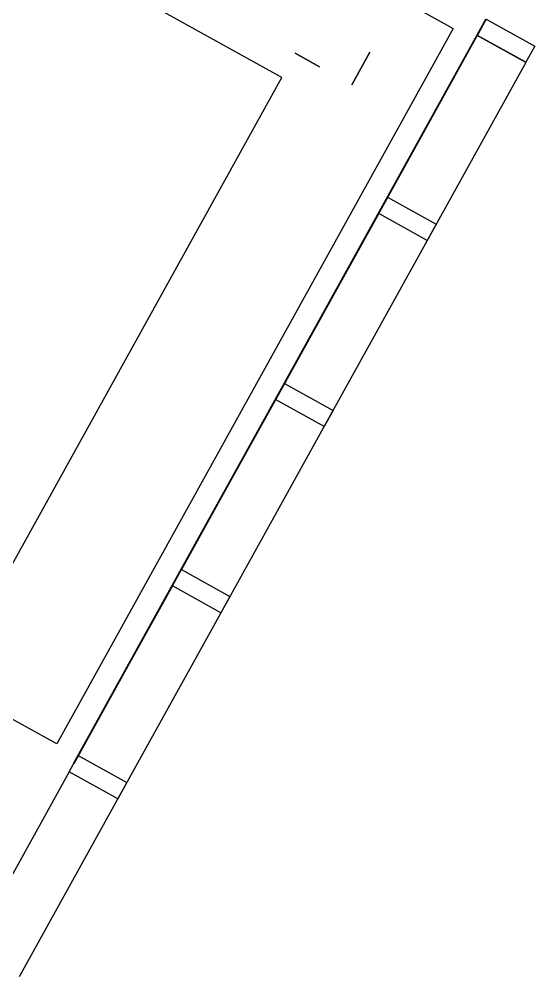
# Model space of a CAD drawing. Header units: metres. Extents: x 3.2 to 22.3, y 0.7 to 22.8.
# Drawn here: x 21.724 to 22.273, y 16.008 to 17.027 of the extents above; entities that cross this region are included whole.
import ezdxf

# ---------------------------------------------------------------- set-up
doc = ezdxf.new("R2010")
doc.units = ezdxf.units.M
doc.layers.add('ARREDI', color=9, linetype='Continuous')
doc.layers.add('PARETI_STRUTTURE', color=7, linetype='Continuous')

msp = doc.modelspace()

# ---------------------------------------------------------------- linework, layer by layer
at = {"layer": 'ARREDI'}
for points in [[(22.2207, 17.0273), (22.2211, 17.0271), (22.1113, 16.8291), (22.111, 16.8293)], [(22.111, 16.8293), (22.1113, 16.8291), (22.0016, 16.6311), (22.0012, 16.6313)], [(22.0012, 16.6313), (22.0016, 16.6311), (21.8918, 16.4331), (21.8915, 16.4333)], [(21.8914, 16.4333), (21.8918, 16.4331), (21.782, 16.235), (21.7817, 16.2352)]]:
    msp.add_lwpolyline(points, close=True, dxfattribs=at)
at = {"layer": 'PARETI_STRUTTURE'}
for points in [[(21.4031, 17.3766), (21.4348, 17.4337), (22.1859, 17.0174), (22.1542, 16.9602)], [(22.0033, 16.965), (21.3697, 17.3163)], [(22.2115, 17.0099), (22.1161, 16.8377), (22.1678, 16.8091), (22.1582, 16.7919), (22.1066, 16.8205), (22.1161, 16.8377)], [(22.2632, 16.9812), (22.2115, 17.0099)], [(22.0176, 16.9909), (22.0435, 16.9766)], [(22.0435, 16.9766), (22.0176, 16.9909)], [(22.0779, 16.9575), (22.097, 16.9919)], [(22.097, 16.9919), (22.0779, 16.9575)], [(22.2632, 16.9812), (22.163, 16.8005)], [(21.6724, 16.3071), (21.6465, 16.3214), (22.0033, 16.965)], [(22.1542, 16.9602), (21.764, 16.2563), (21.7068, 16.288)], [(22.1066, 16.8205), (22.0063, 16.6397), (22.058, 16.611), (22.0484, 16.5938), (21.9968, 16.6225), (22.0063, 16.6397)], [(22.163, 16.8005), (22.0532, 16.6024)], [(21.9968, 16.6225), (21.8966, 16.4417), (21.9482, 16.413), (21.9387, 16.3958), (21.887, 16.4244), (21.8966, 16.4417)], [(22.0532, 16.6024), (21.9434, 16.4044)], [(21.887, 16.4244), (21.7868, 16.2437), (21.8385, 16.215), (21.8289, 16.1978), (21.7773, 16.2264), (21.7868, 16.2437)], [(21.9434, 16.4044), (21.8337, 16.2064)], [(21.7773, 16.2264), (21.6723, 16.037)], [(21.8337, 16.2064), (21.7239, 16.0084)]]:
    msp.add_lwpolyline(points, dxfattribs=at)
msp.add_lwpolyline([(22.2211, 17.0271), (22.2727, 16.9985), (22.2632, 16.9813), (22.2116, 17.0099)], close=True, dxfattribs=at)

doc.saveas('drawing.dxf')
